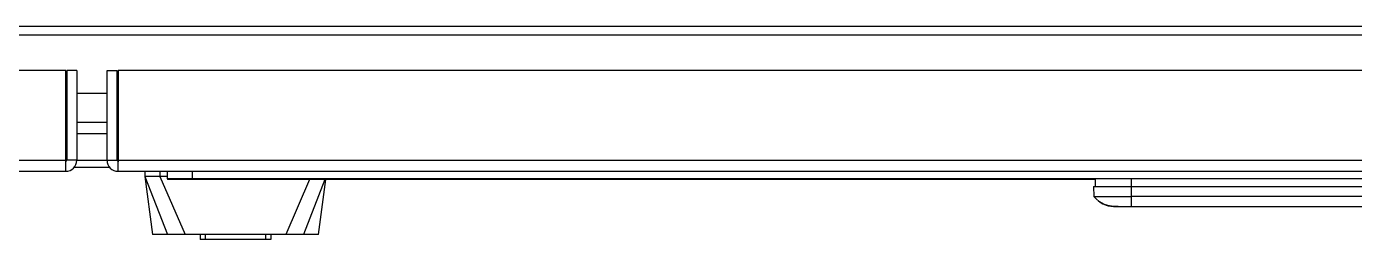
# Model space of a CAD drawing. Header units: millimetres. Extents: x 0 to 100, y -1 to 80.
# Drawn here: x 38.8 to 65.17, y -1.19 to 3.03 of the extents above; entities that cross this region are included whole.
import ezdxf

# ---------------------------------------------------------------- set-up
doc = ezdxf.new("R2010")
doc.units = ezdxf.units.MM
for name, color, linetype in [('4208-01638_0', 7, 'Continuous'), ('4208-01643_0', 7, 'Continuous'), ('4209-00207_0', 7, 'Continuous'), ('4212-01148_1_0', 7, 'Continuous'), ('4212-59911_0', 7, 'Continuous'), ('4212-62023_1_0', 7, 'Continuous'), ('4212-62026_0', 7, 'Continuous'), ('4212-97727_0', 7, 'Continuous'), ('4212-97917_0', 7, 'Continuous'), ('MS828_0', 7, 'Continuous'), ('QIANSHANHENLIAN_24_0', 7, 'Continuous')]:
    doc.layers.add(name, color=color, linetype=linetype)

msp = doc.modelspace()

# ---------------------------------------------------------------- linework, layer by layer
at = {"layer": '4208-01638_0', "color": 7, "linetype": 'Continuous'}
for p, q in [((60.088, -0.425), (60.175, -0.484)), ((60.175, -0.484), (60.279, -0.522)), ((60.279, -0.522), (60.389, -0.537)), ((60.389, -0.537), (60.5, -0.54))]:
    msp.add_line(p, q, dxfattribs=at)
at = {"layer": '4208-01643_0', "color": 7, "linetype": 'Continuous'}
for p, q in [((59.99, -0.14), (80.11, -0.14)), ((59.99, -0.14), (60, -0.338)), ((60, -0.338), (60.042, -0.385)), ((60.151, -0.339), (60.3, -0.339)), ((60.3, -0.339), (60.746, -0.338)), ((79.354, -0.338), (60.746, -0.338)), ((60.483, -0.54), (60.688, -0.54)), ((60.5, -0.54), (79.617, -0.54))]:
    msp.add_line(p, q, dxfattribs=at)
at = {"layer": '4208-01643_0', "color": 9, "linetype": 'Continuous'}
for p, q in [((60.746, -0.338), (60.746, -0.14)), ((60.747, -0.493), (60.746, -0.338))]:
    msp.add_line(p, q, dxfattribs=at)
at = {"layer": '4208-01643_0', "color": 7, "linetype": 'Continuous'}
for points in [[(60, -0.338), (60.003, -0.339), (60.021, -0.34), (60.151, -0.339)], [(60.275, -0.518), (60.21, -0.497), (60.1, -0.436), (60.041, -0.385)], [(60.081, -0.421), (60.124, -0.452), (60.165, -0.476), (60.206, -0.495), (60.244, -0.509), (60.275, -0.518)], [(60.483, -0.539), (60.345, -0.532), (60.275, -0.518)]]:
    msp.add_lwpolyline(points, dxfattribs=at)
at = {"layer": '4208-01643_0', "color": 9, "linetype": 'Continuous'}
msp.add_lwpolyline([(60.747, -0.54), (60.747, -0.531), (60.747, -0.493)], dxfattribs=at)
at = {"layer": '4209-00207_0', "color": 7, "linetype": 'Continuous'}
msp.add_line((60.021, 0.01), (60.021, -0.14), dxfattribs=at)
at = {"layer": '4209-00207_0', "color": 9, "linetype": 'Continuous'}
msp.add_line((60.747, -0.14), (60.747, 0.01), dxfattribs=at)
at = {"layer": '4212-01148_1_0', "color": 7, "linetype": 'Continuous'}
for p in [(41.6, 0.01), (60.021, 0)]:
    msp.add_line(p, (41.6, 0), dxfattribs=at)
at = {"layer": '4212-59911_0', "color": 7, "linetype": 'Continuous'}
for p, q in [((39.58, 2.16), (0.72, 2.16)), ((39.58, 0.349), (39.58, 2.16)), ((39.8, 2.16), (39.6, 2.16)), ((39.6, 2.16), (39.6, 0.38)), ((39.8, 2.16), (39.8, 0.38)), ((39.58, 0.16), (39.58, 0.349)), ((0.72, 0.16), (39.58, 0.16))]:
    msp.add_line(p, q, dxfattribs=at)
at = {"layer": '4212-59911_0', "color": 9, "linetype": 'Continuous'}
for p, q in [((0.72, 0.38), (39.58, 0.38)), ((39.8, 0.38), (39.6, 0.38))]:
    msp.add_line(p, q, dxfattribs=at)
at = {"layer": '4212-59911_0', "color": 7, "linetype": 'Continuous'}
for radius in [0.22, 0.02]:
    msp.add_arc((39.58, 0.38), radius, 270, 0, dxfattribs=at)
at = {"layer": '4212-62023_1_0', "color": 7, "linetype": 'Continuous'}
for p, q in [((40.4, 2.16), (40.6, 2.16)), ((40.4, 0.38), (40.4, 2.16)), ((40.6, 0.38), (40.6, 2.16)), ((99.48, 2.16), (40.62, 2.16)), ((40.62, 2.16), (40.62, 0.349)), ((40.62, 0.16), (40.62, 0.349)), ((40.62, 0.16), (99.48, 0.16))]:
    msp.add_line(p, q, dxfattribs=at)
at = {"layer": '4212-62023_1_0', "color": 9, "linetype": 'Continuous'}
for p, q in [((40.4, 0.38), (40.6, 0.38)), ((40.62, 0.38), (99.48, 0.38))]:
    msp.add_line(p, q, dxfattribs=at)
at = {"layer": '4212-62023_1_0', "color": 7, "linetype": 'Continuous'}
for radius in [0.22, 0.02]:
    msp.add_arc((40.62, 0.38), radius, 180, 270, dxfattribs=at)
at = {"layer": '4212-62026_0', "color": 7, "linetype": 'Continuous'}
for p, q in [((41.6, 0.01), (41.6, 0.16)), ((98.5, 0.01), (41.6, 0.01))]:
    msp.add_line(p, q, dxfattribs=at)
at = {"layer": '4212-62026_0', "color": 9, "linetype": 'Continuous'}
msp.add_line((42.1, 0.01), (42.1, 0.16), dxfattribs=at)
at = {"layer": '4212-97727_0', "color": 9, "linetype": 'Continuous'}
for p, q in [((39.58, 0.38), (39.6, 0.38)), ((39.8, 0.38), (40.4, 0.38)), ((40.6, 0.38), (40.62, 0.38))]:
    msp.add_line(p, q, dxfattribs=at)
at = {"layer": '4212-97727_0', "color": 7, "linetype": 'Continuous'}
msp.add_line((39.749, 0.24), (40.451, 0.24), dxfattribs=at)
at = {"layer": '4212-97917_0', "color": 9, "linetype": 'Continuous'}
msp.add_line((95.175, 3.03), (5.025, 3.03), dxfattribs=at)
at = {"layer": '4212-97917_0', "color": 7, "linetype": 'Continuous'}
msp.add_line((95.55, 2.86), (4.65, 2.86), dxfattribs=at)
at = {"layer": 'MS828_0', "color": 7, "linetype": 'Continuous'}
for p, q in [((41.15, 0.16), (41.15, 0.06)), ((41.15, 0.06), (41.3, -1.09)), ((41.392, 0.06), (41.173, 0.06)), ((41.6, 0.06), (41.392, 0.06)), ((44.6, -1.09), (44.742, 0)), ((44.6, -1.09), (41.3, -1.09)), ((42.25, -1.09), (42.25, -1.19)), ((43.65, -1.19), (42.25, -1.19)), ((43.65, -1.09), (43.65, -1.19))]:
    msp.add_line(p, q, dxfattribs=at)
at = {"layer": 'MS828_0', "color": 9, "linetype": 'Continuous'}
for p, q in [((41.15, 0.06), (41.6, -1.09)), ((41.45, 0.16), (41.45, 0.06)), ((41.45, 0.06), (41.95, -1.09)), ((44.727, 0), (44.3, -1.09)), ((44.424, 0), (43.95, -1.09)), ((42.35, -1.09), (42.35, -1.19)), ((43.55, -1.09), (43.55, -1.19))]:
    msp.add_line(p, q, dxfattribs=at)
at = {"layer": 'MS828_0', "color": 7, "linetype": 'Continuous'}
msp.add_lwpolyline([(41.173, 0.06), (41.156, 0.06), (41.15, 0.06)], dxfattribs=at)
at = {"layer": 'QIANSHANHENLIAN_24_0', "color": 7, "linetype": 'Continuous'}
for p, q in [((39.58, 1.71), (39.6, 1.71)), ((39.8, 1.71), (40.4, 1.71)), ((40.6, 1.71), (40.62, 1.71)), ((39.58, 0.91), (39.6, 0.91)), ((39.8, 0.91), (40.4, 0.91)), ((40.6, 0.91), (40.62, 0.91))]:
    msp.add_line(p, q, dxfattribs=at)
at = {"layer": 'QIANSHANHENLIAN_24_0', "color": 9, "linetype": 'Continuous'}
for p, q in [((39.58, 1.135), (39.6, 1.135)), ((39.8, 1.135), (40.4, 1.135)), ((40.6, 1.135), (40.62, 1.135))]:
    msp.add_line(p, q, dxfattribs=at)

doc.saveas('drawing.dxf')
